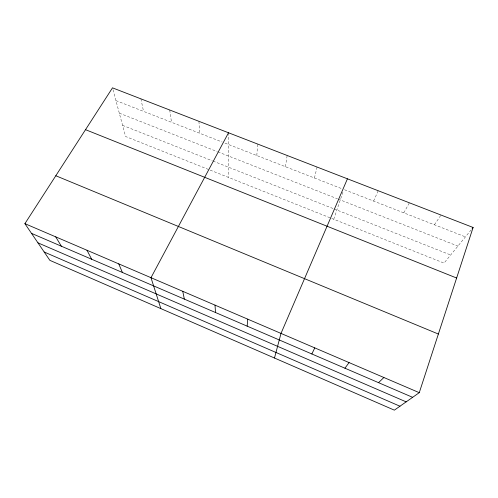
<?xml version="1.0" encoding="UTF-8"?>
<svg xmlns="http://www.w3.org/2000/svg" width="498" height="498" viewBox="0 0 498 498"><rect width="100%" height="100%" fill="white"/><g stroke="black" fill="none" stroke-linecap="round" stroke-linejoin="round"><path stroke-width="0.37" stroke-dasharray="2.49 1.87" d="M256.812 155.538L257.64 144.047M285.435 166.699L287.165 155.482M314.437 178.004L317.089 167.067M333.747 219.257L343.359 190.859M373.612 201.08L378.194 190.728M403.803 212.851L409.387 202.804M434.405 224.785L441.016 215.049M471.183 229.827L444.042 263.106L125.583 136.496L112.498 87.847M115.928 100.602L222.102 142.005M224.978 143.125L341.678 188.63M344.535 189.744L465.431 236.88M119.308 113.158L217.184 151.585M217.9 151.865L337.445 198.802M338.154 199.082L457.911 246.099M122.583 125.34L212.304 160.798M213.02 161.078L333.336 208.631M334.046 208.911L450.659 254.995M140.915 98.853L143.53 111.365M169.718 110.002L171.499 122.271M198.914 121.307L199.841 133.327M228.514 132.773L228.7 177.493"/><path stroke-width="0.75" d="M247.164 326.14L247.755 319.162M274.485 358.025L281.003 333.411L347.43 178.813M419.266 392.667L473.1 227.474L112.498 87.847L24.9 223.652L49.862 260.348L394.354 410.153L419.266 392.667L24.9 223.652M311.86 353.978L314.767 347.878M228.514 132.773L150.987 277.691L160.873 308.623M344.94 368.209L349.061 362.575M472.141 228.65L473.1 227.474M378.524 382.657L383.89 377.503M85.519 129.673L456.629 278.021M55.807 175.744L438.377 334.04M31.499 233.357L412.624 397.329M37.96 242.85L406.163 401.861M44.185 252.007L399.962 406.212M55.714 236.861L61.36 246.205M86.988 250.264L91.663 259.24M118.742 263.872L122.408 272.468M182.76 291.305L184.341 299.111M215.012 305.131L215.522 312.526"/></g></svg>
